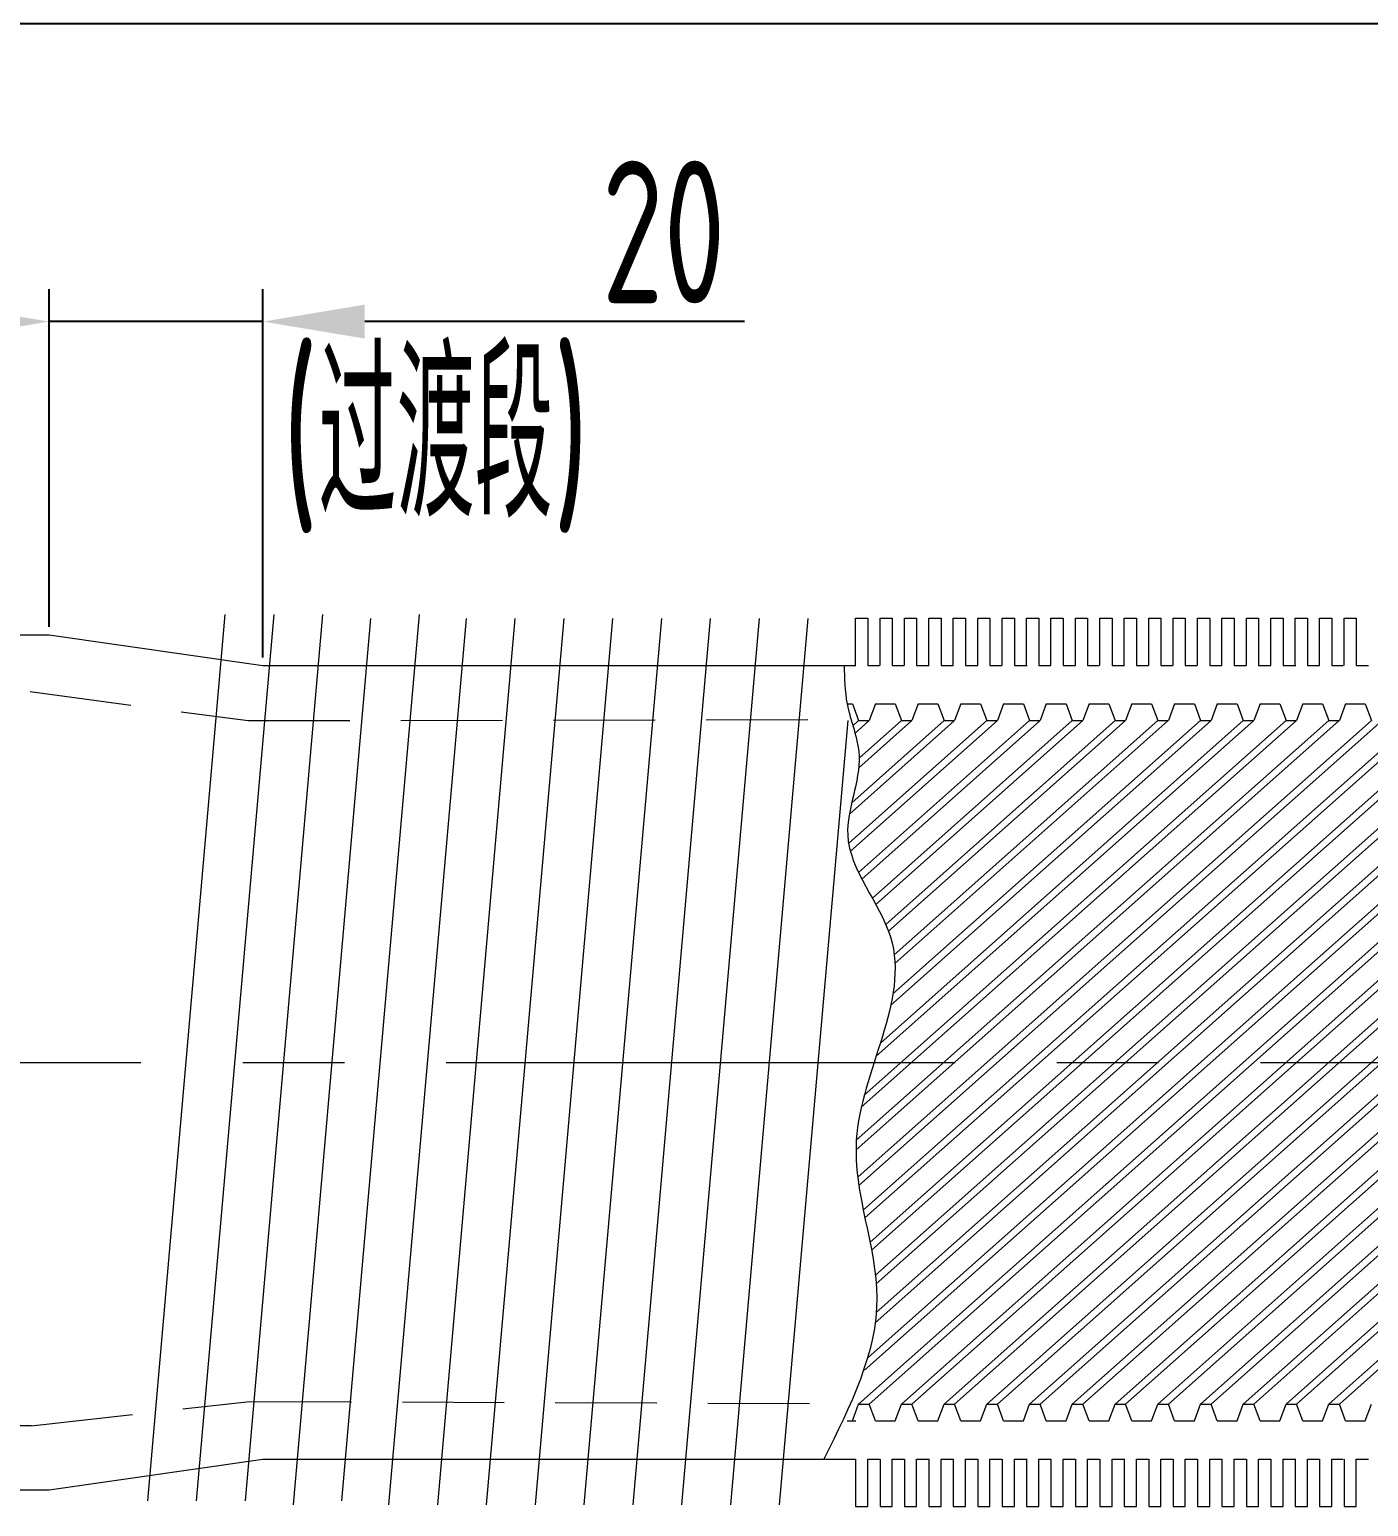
# Model space of a CAD drawing. Header units: millimetres. Extents: x 0 to 420, y 0 to 297.
# Drawn here: x 75.46 to 108.35, y 232.96 to 269.24 of the extents above; entities that cross this region are included whole.
import ezdxf

# ---------------------------------------------------------------- set-up
doc = ezdxf.new("R2010")
doc.units = ezdxf.units.MM
doc.header["$LTSCALE"] = 10
doc.linetypes.add('CENTER', pattern=[2, 1.25, -0.25, 0.25, -0.25])
doc.linetypes.add('DASHED', pattern=[0.75, 0.5, -0.25])
for name, color, linetype, lineweight in [('1轮廓实线层', 7, 'Continuous', 18), ('2细线层', 4, 'Continuous', 18), ('3中心线层', 1, 'CENTER', 18), ('4虚线层', 6, 'DASHED', 18), ('6文字层', 3, 'Continuous', 18), ('7标注层', 4, 'Continuous', 18)]:
    doc.layers.add(name, color=color, linetype=linetype, lineweight=lineweight)
doc.styles.get("Standard").update_dxf_attribs({"font": 'isocp.shx', "width": 0.707, "bigfont": 'gbcbig.shx'})
doc.dimstyles.new('STANDARD$0', dxfattribs={"dimtxt": 2.5, "dimasz": 2.5, "dimexe": 0.8, "dimexo": 0.2, "dimtad": 1, "dimdec": 4, "dimdsep": 46, "dimtxsty": 'Standard', "dimcen": 0.09, "dimdle": 5, "dimadec": 0, "dimazin": 0, "dimtfac": 1, "dimtdec": 4, "dimtmove": 0, "dimatfit": 3, "dimfxl": 0, "dimtolj": 1, "dimarcsym": 0})

# ---------------------------------------------------------------- blocks, each defined once
blk = doc.blocks.new('*X6')
at = {"layer": '7标注层', "color": 0, "linetype": 'ByBlock', "char_height": 3.5, "attachment_point": 1}
for s, insert, width in [('{\\H0.71x;+3}', (222.982, 289.076), 8.03152), ('2576', (216.089, 287.927), 35.60452), ('{\\H0.71x; 0}', (222.982, 285.763), 8.03152)]:
    blk.add_mtext(s, dxfattribs=dict(at, insert=insert, width=width))
blk = doc.blocks.new('*X5')
at = {"layer": '7标注层', "linetype": 'ByBlock'}
for points in [[(50.106, 282.653), (52.606, 282.237), (52.606, 283.07)], [(390.973, 282.653), (388.473, 282.237), (388.473, 283.07)]]:
    blk.add_hatch(color=0, dxfattribs=at).paths.add_polyline_path(points, flags=0)
at = {"layer": '7标注层', "color": 0, "linetype": 'ByBlock', "lineweight": -2}
for p, q in [((50.106, 252.78), (50.106, 283.453)), ((390.973, 253.72), (390.973, 283.453)), ((52.606, 282.653), (388.473, 282.653))]:
    blk.add_line(p, q, dxfattribs=at)
at = {"layer": '7标注层', "color": 0, "linetype": 'ByBlock'}
blk.add_blockref('*X6', (0, 0), dxfattribs=at)
blk = doc.blocks.new('*X14')
at = {"layer": '7标注层', "linetype": 'ByBlock'}
for points in [[(75.939, 262.067), (73.439, 262.484), (73.439, 261.651)], [(81.195, 262.067), (83.695, 262.484), (83.695, 261.651)]]:
    blk.add_hatch(color=0, dxfattribs=at).paths.add_polyline_path(points, flags=0)
at = {"layer": '7标注层', "color": 0, "linetype": 'ByBlock', "lineweight": -2}
for p, q in [((75.939, 254.57), (75.939, 262.867)), ((81.195, 253.82), (81.195, 262.867)), ((73.439, 262.067), (70.939, 262.067)), ((81.195, 262.067), (75.939, 262.067)), ((93.025, 262.067), (83.695, 262.067)), ((81.195, 253.62), (81.195, 253.62))]:
    blk.add_line(p, q, dxfattribs=at)
at = {"layer": '7标注层', "color": 0, "linetype": 'ByBlock', "insert": (91.038, 264.269), "char_height": 3.5, "width": 6.0095, "attachment_point": 5}
blk.add_mtext('20', dxfattribs=at)
blk = doc.blocks.new('*X35')
at = {"layer": '7标注层', "linetype": 'ByBlock'}
for points in [[(50.106, 269.39), (52.606, 268.973), (52.606, 269.807)], [(148.267, 269.39), (145.767, 268.973), (145.767, 269.807)]]:
    blk.add_hatch(color=0, dxfattribs=at).paths.add_polyline_path(points, flags=0)
at = {"layer": '7标注层', "color": 0, "linetype": 'ByBlock', "lineweight": -2}
for p, q in [((50.106, 253.72), (50.106, 270.19)), ((148.267, 254.77), (148.267, 270.19)), ((52.606, 269.39), (145.767, 269.39))]:
    blk.add_line(p, q, dxfattribs=at)
at = {"layer": '7标注层', "color": 0, "linetype": 'ByBlock', "insert": (114.717, 271.141), "char_height": 2.5, "width": 6.565, "attachment_point": 5}
blk.add_mtext('650', dxfattribs=at)
blk = doc.blocks.new('*X37')
at = {"layer": '7标注层', "color": 0, "linetype": 'ByBlock', "char_height": 3.5, "attachment_point": 1}
for s, insert, width in [('{\\H0.71x;+5}', (61.898, 268.491), 8.03152), ('45', (58.539, 267.342), 21.46452), ('{\\H0.71x; 0}', (61.898, 265.178), 8.03152)]:
    blk.add_mtext(s, dxfattribs=dict(at, insert=insert, width=width))
blk = doc.blocks.new('*X36')
at = {"layer": '7标注层', "linetype": 'ByBlock'}
for points in [[(50.106, 262.068), (52.606, 262.485), (52.606, 261.652)], [(75.939, 262.068), (73.439, 262.485), (73.439, 261.652)]]:
    blk.add_hatch(color=0, dxfattribs=at).paths.add_polyline_path(points, flags=0)
at = {"layer": '7标注层', "color": 0, "linetype": 'ByBlock', "lineweight": -2}
for p, q in [((50.106, 253.72), (50.106, 262.868)), ((75.939, 254.681), (75.939, 262.868)), ((73.439, 262.068), (52.606, 262.068))]:
    blk.add_line(p, q, dxfattribs=at)
at = {"layer": '7标注层', "color": 0, "linetype": 'ByBlock'}
blk.add_blockref('*X37', (0, 0), dxfattribs=at)

msp = doc.modelspace()

# ---------------------------------------------------------------- linework, layer by layer
at = {"layer": '1轮廓实线层'}
for p, q in [((50.95632, 254.37005), (75.93888, 254.37005)), ((75.93888, 254.37005), (81.19478, 253.6203)), ((81.19478, 253.6203), (95.75695, 253.6203)), ((75.93888, 233.37301), (81.19478, 234.12276)), ((81.19478, 234.12276), (94.972, 234.12276)), ((50.95632, 233.37301), (75.93888, 233.37301))]:
    msp.add_line(p, q, dxfattribs=at)
at = {"layer": '2细线层'}
for p, q in [((78.36232, 233.10199), (80.26729, 254.87592)), ((79.56232, 233.10199), (81.46729, 254.87592)), ((80.76232, 233.10199), (82.66729, 254.87592)), ((81.94281, 232.99871), (83.84778, 254.77264)), ((83.13414, 233.10199), (85.03911, 254.87592)), ((84.28645, 232.99871), (86.19142, 254.77264)), ((85.48645, 232.99871), (87.39142, 254.77264)), ((86.68645, 232.99871), (88.59142, 254.77264)), ((87.88645, 232.99871), (89.79142, 254.77264)), ((89.08645, 232.99871), (90.99142, 254.77264)), ((90.28645, 232.99871), (92.19142, 254.77264)), ((90.28645, 232.99871), (92.19142, 254.77264)), ((91.48645, 232.99871), (93.39142, 254.77264)), ((91.48645, 232.99871), (93.39142, 254.77264)), ((92.68645, 232.99871), (94.59142, 254.77264)), ((95.75307, 254.7807), (96.05307, 254.7807)), ((95.75307, 253.6203), (95.75307, 254.7807)), ((96.05307, 254.7807), (96.05307, 253.6203)), ((96.35307, 254.7807), (96.65307, 254.7807)), ((96.35307, 253.6203), (96.35307, 254.7807)), ((96.65307, 254.7807), (96.65307, 253.6203)), ((96.95307, 254.7807), (97.25307, 254.7807)), ((96.95307, 253.6203), (96.95307, 254.7807)), ((97.25307, 254.7807), (97.25307, 253.6203)), ((97.55307, 254.7807), (97.85307, 254.7807)), ((97.55307, 253.6203), (97.55307, 254.7807)), ((97.85307, 254.7807), (97.85307, 253.6203)), ((98.15307, 254.7807), (98.45307, 254.7807)), ((98.15307, 253.6203), (98.15307, 254.7807)), ((98.45307, 254.7807), (98.45307, 253.6203)), ((98.75307, 254.7807), (99.05307, 254.7807)), ((98.75307, 253.6203), (98.75307, 254.7807)), ((99.05307, 254.7807), (99.05307, 253.6203)), ((99.35307, 254.7807), (99.65307, 254.7807)), ((99.35307, 253.6203), (99.35307, 254.7807)), ((99.65307, 254.7807), (99.65307, 253.6203)), ((99.95307, 254.7807), (100.25307, 254.7807)), ((99.95307, 253.6203), (99.95307, 254.7807)), ((100.25307, 254.7807), (100.25307, 253.6203)), ((100.55307, 254.7807), (100.85307, 254.7807)), ((100.55307, 253.6203), (100.55307, 254.7807)), ((100.85307, 254.7807), (100.85307, 253.6203)), ((101.15307, 254.7807), (101.45307, 254.7807)), ((101.15307, 253.6203), (101.15307, 254.7807)), ((101.45307, 254.7807), (101.45307, 253.6203)), ((101.75307, 254.7807), (102.05307, 254.7807)), ((101.75307, 253.6203), (101.75307, 254.7807)), ((102.05307, 254.7807), (102.05307, 253.6203)), ((102.35307, 254.7807), (102.65307, 254.7807)), ((102.35307, 253.6203), (102.35307, 254.7807)), ((102.65307, 254.7807), (102.65307, 253.6203)), ((102.95307, 254.7807), (103.25307, 254.7807)), ((102.95307, 253.6203), (102.95307, 254.7807)), ((103.25307, 254.7807), (103.25307, 253.6203)), ((103.55307, 254.7807), (103.85307, 254.7807)), ((103.55307, 253.6203), (103.55307, 254.7807)), ((103.85307, 254.7807), (103.85307, 253.6203)), ((104.15307, 254.7807), (104.45307, 254.7807)), ((104.15307, 253.6203), (104.15307, 254.7807)), ((104.45307, 254.7807), (104.45307, 253.6203)), ((104.75307, 254.7807), (105.05307, 254.7807)), ((104.75307, 253.6203), (104.75307, 254.7807)), ((105.05307, 254.7807), (105.05307, 253.6203)), ((105.35307, 254.7807), (105.65307, 254.7807)), ((105.35307, 253.6203), (105.35307, 254.7807)), ((105.65307, 254.7807), (105.65307, 253.6203)), ((105.95307, 254.7807), (106.25307, 254.7807)), ((105.95307, 253.6203), (105.95307, 254.7807)), ((106.25307, 254.7807), (106.25307, 253.6203)), ((106.55307, 254.7807), (106.85307, 254.7807)), ((106.55307, 253.6203), (106.55307, 254.7807)), ((106.85307, 254.7807), (106.85307, 253.6203)), ((107.15307, 254.7807), (107.45307, 254.7807)), ((107.15307, 253.6203), (107.15307, 254.7807)), ((107.45307, 254.7807), (107.45307, 253.6203)), ((107.75307, 254.7807), (108.05307, 254.7807)), ((107.75307, 253.6203), (107.75307, 254.7807)), ((108.05307, 254.7807), (108.05307, 253.6203)), ((96.05307, 253.6203), (96.34417, 253.6203)), ((96.65307, 253.6203), (96.94372, 253.6203)), ((97.25307, 253.6203), (97.55834, 253.6203)), ((97.85307, 253.6203), (98.14889, 253.6203)), ((98.45307, 253.6203), (98.75307, 253.6203)), ((99.05307, 253.6203), (99.34966, 253.6203)), ((99.65307, 253.6203), (99.96684, 253.6203)), ((100.25307, 253.6203), (100.54925, 253.6203)), ((100.85307, 253.6203), (101.15774, 253.6203)), ((101.45307, 253.6203), (101.74015, 253.6203)), ((102.05307, 253.6203), (102.35733, 253.6203)), ((102.65307, 253.6203), (102.94843, 253.6203)), ((103.25307, 253.6203), (103.54364, 253.6203)), ((103.85307, 253.6203), (104.14277, 253.6203)), ((104.45307, 253.6203), (104.74894, 253.6203)), ((105.05307, 253.6203), (105.34806, 253.6203)), ((105.65307, 253.6203), (105.95551, 253.6203)), ((106.25307, 253.6203), (106.5669, 253.6203)), ((106.85307, 253.6203), (107.15115, 253.6203)), ((107.45307, 253.6203), (107.73278, 253.6203)), ((108.05307, 253.6203), (108.35199, 253.6203)), ((95.54545, 252.67965), (95.67553, 252.67965)), ((95.67553, 252.67965), (95.82692, 252.265)), ((96.23831, 252.67965), (96.08692, 252.265)), ((96.23831, 252.67965), (96.72553, 252.67965)), ((96.72553, 252.67965), (96.87692, 252.265)), ((97.28831, 252.67965), (97.13692, 252.265)), ((97.28831, 252.67965), (97.77553, 252.67965)), ((97.77553, 252.67965), (97.92692, 252.265)), ((98.33831, 252.67965), (98.18692, 252.265)), ((98.33831, 252.67965), (98.82553, 252.67965)), ((98.82553, 252.67965), (98.97692, 252.265)), ((99.38831, 252.67965), (99.23692, 252.265)), ((99.38831, 252.67965), (99.87553, 252.67965)), ((99.87553, 252.67965), (100.02692, 252.265)), ((100.43831, 252.67965), (100.28692, 252.265)), ((100.43831, 252.67965), (100.92553, 252.67965)), ((100.92553, 252.67965), (101.07692, 252.265)), ((101.48831, 252.67965), (101.33692, 252.265)), ((101.48831, 252.67965), (101.97553, 252.67965)), ((101.97553, 252.67965), (102.12692, 252.265)), ((102.53831, 252.67965), (102.38692, 252.265)), ((102.53831, 252.67965), (103.02553, 252.67965)), ((103.02553, 252.67965), (103.17692, 252.265)), ((103.58831, 252.67965), (103.43692, 252.265)), ((103.58831, 252.67965), (104.07553, 252.67965)), ((104.07553, 252.67965), (104.22692, 252.265)), ((104.63831, 252.67965), (104.48692, 252.265)), ((104.63831, 252.67965), (105.12553, 252.67965)), ((105.12553, 252.67965), (105.27692, 252.265)), ((105.68831, 252.67965), (105.53692, 252.265)), ((105.68831, 252.67965), (106.17553, 252.67965)), ((106.17553, 252.67965), (106.32692, 252.265)), ((106.73831, 252.67965), (106.58692, 252.265)), ((106.73831, 252.67965), (107.22553, 252.67965)), ((107.22553, 252.67965), (107.37692, 252.265)), ((107.78831, 252.67965), (107.63692, 252.265)), ((107.78831, 252.67965), (108.27553, 252.67965)), ((108.27553, 252.67965), (108.42692, 252.265)), ((93.88645, 232.99871), (95.57203, 252.265)), ((98.97692, 252.265), (95.58197, 249.24961)), ((98.17771, 252.25766), (95.5995, 249.96758)), ((99.22771, 252.25766), (95.62489, 249.05748)), ((97.92692, 252.265), (95.65776, 250.24953)), ((95.82692, 252.265), (95.68664, 252.1404)), ((96.07771, 252.25766), (95.73871, 251.95654)), ((107.62771, 252.25766), (95.7633, 241.71919)), ((107.37692, 252.265), (95.77073, 241.9564)), ((108.42692, 252.265), (95.80609, 241.05521)), ((100.02692, 252.265), (95.82645, 248.53414)), ((114.72692, 252.265), (95.82692, 235.47806)), ((95.82692, 252.265), (96.08692, 252.265)), ((97.12771, 252.25766), (95.82861, 251.10374)), ((108.67771, 252.25766), (95.83435, 240.84965)), ((96.87692, 252.265), (95.83972, 251.34376)), ((106.57771, 252.25766), (95.89307, 242.76711)), ((100.27771, 252.25766), (95.90599, 248.37451)), ((109.47692, 252.265), (95.94379, 240.24491)), ((106.32692, 252.265), (95.96635, 243.06276)), ((113.92771, 252.25766), (95.97355, 236.31002)), ((109.72771, 252.25766), (95.98415, 240.05005)), ((113.67692, 252.265), (96.06146, 236.61899)), ((114.97771, 252.25766), (96.08692, 235.47806)), ((110.52692, 252.265), (96.1081, 239.45824)), ((110.77771, 252.25766), (96.14646, 239.26157)), ((101.07692, 252.265), (96.16434, 247.90165)), ((112.87771, 252.25766), (96.23533, 237.47519)), ((111.57692, 252.265), (96.24208, 238.64463)), ((101.32771, 252.25766), (96.24977, 247.74722)), ((105.52771, 252.25766), (96.25874, 244.02457)), ((112.62692, 252.265), (96.26203, 237.72974)), ((111.82771, 252.25766), (96.26232, 238.43182)), ((105.27692, 252.265), (96.36148, 244.34632)), ((102.12692, 252.265), (96.49318, 247.26112)), ((102.37771, 252.25766), (96.56173, 247.09166)), ((104.47771, 252.25766), (96.6168, 245.27527)), ((104.22692, 252.265), (96.66939, 245.55242)), ((103.17692, 252.265), (96.70198, 246.51397)), ((103.42771, 252.25766), (96.71952, 246.29917)), ((115.77692, 252.265), (96.87692, 235.47806)), ((96.87692, 252.265), (97.13692, 252.265)), ((116.02771, 252.25766), (97.13692, 235.47806)), ((116.82692, 252.265), (97.92692, 235.47806)), ((97.92692, 252.265), (98.18692, 252.265)), ((117.07771, 252.25766), (98.18692, 235.47806)), ((117.87692, 252.265), (98.97692, 235.47806)), ((98.97692, 252.265), (99.23692, 252.265)), ((118.12771, 252.25766), (99.23692, 235.47806)), ((118.92692, 252.265), (100.02692, 235.47806)), ((100.02692, 252.265), (100.28692, 252.265)), ((119.17771, 252.25766), (100.28692, 235.47806)), ((119.97692, 252.265), (101.07692, 235.47806)), ((101.07692, 252.265), (101.33692, 252.265)), ((120.22771, 252.25766), (101.33692, 235.47806)), ((121.02692, 252.265), (102.12692, 235.47806)), ((102.12692, 252.265), (102.38692, 252.265)), ((121.27771, 252.25766), (102.38692, 235.47806)), ((122.07692, 252.265), (103.17692, 235.47806)), ((103.17692, 252.265), (103.43692, 252.265)), ((122.32771, 252.25766), (103.43692, 235.47806)), ((123.12692, 252.265), (104.22692, 235.47806)), ((104.22692, 252.265), (104.48692, 252.265)), ((123.37771, 252.25766), (104.48692, 235.47806)), ((124.17692, 252.265), (105.27692, 235.47806)), ((105.27692, 252.265), (105.53692, 252.265)), ((124.42771, 252.25766), (105.53692, 235.47806)), ((125.22692, 252.265), (106.32692, 235.47806)), ((106.32692, 252.265), (106.58692, 252.265)), ((125.47771, 252.25766), (106.58692, 235.47806)), ((126.27692, 252.265), (107.37692, 235.47806)), ((107.37692, 252.265), (107.63692, 252.265)), ((126.52771, 252.25766), (107.63692, 235.47806)), ((95.67553, 235.06341), (95.82692, 235.47806)), ((95.82692, 235.47806), (96.08692, 235.47806)), ((96.23831, 235.06341), (96.08692, 235.47806)), ((96.72553, 235.06341), (96.87692, 235.47806)), ((96.87692, 235.47806), (97.13692, 235.47806)), ((97.28831, 235.06341), (97.13692, 235.47806)), ((97.77553, 235.06341), (97.92692, 235.47806)), ((97.92692, 235.47806), (98.18692, 235.47806)), ((98.33831, 235.06341), (98.18692, 235.47806)), ((98.82553, 235.06341), (98.97692, 235.47806)), ((98.97692, 235.47806), (99.23692, 235.47806)), ((99.38831, 235.06341), (99.23692, 235.47806)), ((99.87553, 235.06341), (100.02692, 235.47806)), ((100.02692, 235.47806), (100.28692, 235.47806)), ((100.43831, 235.06341), (100.28692, 235.47806)), ((100.92553, 235.06341), (101.07692, 235.47806)), ((101.07692, 235.47806), (101.33692, 235.47806)), ((101.48831, 235.06341), (101.33692, 235.47806)), ((101.97553, 235.06341), (102.12692, 235.47806)), ((102.12692, 235.47806), (102.38692, 235.47806)), ((102.53831, 235.06341), (102.38692, 235.47806)), ((103.02553, 235.06341), (103.17692, 235.47806)), ((103.17692, 235.47806), (103.43692, 235.47806)), ((103.58831, 235.06341), (103.43692, 235.47806)), ((104.07553, 235.06341), (104.22692, 235.47806)), ((104.22692, 235.47806), (104.48692, 235.47806)), ((104.63831, 235.06341), (104.48692, 235.47806)), ((105.12553, 235.06341), (105.27692, 235.47806)), ((105.27692, 235.47806), (105.53692, 235.47806)), ((105.68831, 235.06341), (105.53692, 235.47806)), ((106.17553, 235.06341), (106.32692, 235.47806)), ((106.32692, 235.47806), (106.58692, 235.47806)), ((106.73831, 235.06341), (106.58692, 235.47806)), ((107.22553, 235.06341), (107.37692, 235.47806)), ((107.37692, 235.47806), (107.63692, 235.47806)), ((107.78831, 235.06341), (107.63692, 235.47806)), ((108.27553, 235.06341), (108.42692, 235.47806)), ((95.54545, 235.06341), (95.75553, 235.06341)), ((96.23831, 235.06341), (96.72553, 235.06341)), ((97.28831, 235.06341), (97.77553, 235.06341)), ((98.33831, 235.06341), (98.82553, 235.06341)), ((99.38831, 235.06341), (99.87553, 235.06341)), ((100.43831, 235.06341), (100.92553, 235.06341)), ((101.48831, 235.06341), (101.97553, 235.06341)), ((102.53831, 235.06341), (103.02553, 235.06341)), ((103.58831, 235.06341), (104.07553, 235.06341)), ((104.63831, 235.06341), (105.12553, 235.06341)), ((105.68831, 235.06341), (106.17553, 235.06341)), ((106.73831, 235.06341), (107.22553, 235.06341)), ((107.78831, 235.06341), (108.27553, 235.06341)), ((94.972, 234.12276), (95.75307, 234.12276)), ((95.75307, 234.12276), (95.75307, 232.96236)), ((96.05307, 232.96236), (96.05307, 234.12276)), ((96.05307, 234.12276), (96.34417, 234.12276)), ((96.35307, 234.12276), (96.35307, 232.96236)), ((96.65307, 232.96236), (96.65307, 234.12276)), ((96.65307, 234.12276), (96.94372, 234.12276)), ((96.95307, 234.12276), (96.95307, 232.96236)), ((97.25307, 232.96236), (97.25307, 234.12276)), ((97.25307, 234.12276), (97.55834, 234.12276)), ((97.55307, 234.12276), (97.55307, 232.96236)), ((97.85307, 232.96236), (97.85307, 234.12276)), ((97.85307, 234.12276), (98.14889, 234.12276)), ((98.15307, 234.12276), (98.15307, 232.96236)), ((98.45307, 232.96236), (98.45307, 234.12276)), ((98.45307, 234.12276), (98.75307, 234.12276)), ((98.75307, 234.12276), (98.75307, 232.96236)), ((99.05307, 232.96236), (99.05307, 234.12276)), ((99.05307, 234.12276), (99.34966, 234.12276)), ((99.35307, 234.12276), (99.35307, 232.96236)), ((99.65307, 232.96236), (99.65307, 234.12276)), ((99.65307, 234.12276), (99.96684, 234.12276)), ((99.95307, 234.12276), (99.95307, 232.96236)), ((100.25307, 232.96236), (100.25307, 234.12276)), ((100.25307, 234.12276), (100.54925, 234.12276)), ((100.55307, 234.12276), (100.55307, 232.96236)), ((100.85307, 232.96236), (100.85307, 234.12276)), ((100.85307, 234.12276), (101.15774, 234.12276)), ((101.15307, 234.12276), (101.15307, 232.96236)), ((101.45307, 232.96236), (101.45307, 234.12276)), ((101.45307, 234.12276), (101.74015, 234.12276)), ((101.75307, 234.12276), (101.75307, 232.96236)), ((102.05307, 232.96236), (102.05307, 234.12276)), ((102.05307, 234.12276), (102.35733, 234.12276)), ((102.35307, 234.12276), (102.35307, 232.96236)), ((102.65307, 232.96236), (102.65307, 234.12276)), ((102.65307, 234.12276), (102.94843, 234.12276)), ((102.95307, 234.12276), (102.95307, 232.96236)), ((103.25307, 232.96236), (103.25307, 234.12276)), ((103.25307, 234.12276), (103.54364, 234.12276)), ((103.55307, 234.12276), (103.55307, 232.96236)), ((103.85307, 232.96236), (103.85307, 234.12276)), ((103.85307, 234.12276), (104.14277, 234.12276)), ((104.15307, 234.12276), (104.15307, 232.96236)), ((104.45307, 232.96236), (104.45307, 234.12276)), ((104.45307, 234.12276), (104.74894, 234.12276)), ((104.75307, 234.12276), (104.75307, 232.96236)), ((105.05307, 232.96236), (105.05307, 234.12276)), ((105.05307, 234.12276), (105.34806, 234.12276)), ((105.35307, 234.12276), (105.35307, 232.96236)), ((105.65307, 232.96236), (105.65307, 234.12276)), ((105.65307, 234.12276), (105.95551, 234.12276)), ((105.95307, 234.12276), (105.95307, 232.96236)), ((106.25307, 232.96236), (106.25307, 234.12276)), ((106.25307, 234.12276), (106.5669, 234.12276)), ((106.55307, 234.12276), (106.55307, 232.96236)), ((106.85307, 232.96236), (106.85307, 234.12276)), ((106.85307, 234.12276), (107.15115, 234.12276)), ((107.15307, 234.12276), (107.15307, 232.96236)), ((107.45307, 232.96236), (107.45307, 234.12276)), ((107.45307, 234.12276), (107.73278, 234.12276)), ((107.75307, 234.12276), (107.75307, 232.96236)), ((108.05307, 232.96236), (108.05307, 234.12276)), ((108.05307, 234.12276), (108.35199, 234.12276)), ((95.75307, 232.96236), (96.05307, 232.96236)), ((96.35307, 232.96236), (96.65307, 232.96236)), ((96.95307, 232.96236), (97.25307, 232.96236)), ((97.55307, 232.96236), (97.85307, 232.96236)), ((98.15307, 232.96236), (98.45307, 232.96236)), ((98.75307, 232.96236), (99.05307, 232.96236)), ((99.35307, 232.96236), (99.65307, 232.96236)), ((99.95307, 232.96236), (100.25307, 232.96236)), ((100.55307, 232.96236), (100.85307, 232.96236)), ((101.15307, 232.96236), (101.45307, 232.96236)), ((101.75307, 232.96236), (102.05307, 232.96236)), ((102.35307, 232.96236), (102.65307, 232.96236)), ((102.95307, 232.96236), (103.25307, 232.96236)), ((103.55307, 232.96236), (103.85307, 232.96236)), ((104.15307, 232.96236), (104.45307, 232.96236)), ((104.75307, 232.96236), (105.05307, 232.96236)), ((105.35307, 232.96236), (105.65307, 232.96236)), ((105.95307, 232.96236), (106.25307, 232.96236)), ((106.55307, 232.96236), (106.85307, 232.96236)), ((107.15307, 232.96236), (107.45307, 232.96236)), ((107.75307, 232.96236), (108.05307, 232.96236))]:
    msp.add_line(p, q, dxfattribs=at)
msp.add_open_spline([(95.47314, 253.6203), (95.47919, 253.30467), (95.49362, 252.55256), (96.09753, 251.20782), (95.05698, 249.16221), (97.74695, 246.31169), (94.9369, 242.32971), (96.89268, 237.96291), (95.62683, 235.43199), (94.972, 234.12276)], degree=3, knots=[0, 0, 0, 0, 181.80597845, 433.23415799, 812.78385195, 1336.57060451, 2312.65259112, 3063.82947714, 3868.83660059, 3868.83660059, 3868.83660059, 3868.83660059], dxfattribs=at)
at = {"layer": '3中心线层'}
msp.add_line((65.69784, 243.87153), (155.56709, 243.87153), dxfattribs=at)
at = {"layer": '4虚线层', "ltscale": 0.5}
for p, q in [((75.47145, 252.97978), (80.83117, 252.265)), ((80.83117, 252.265), (95.64186, 252.29445)), ((75.50192, 234.94432), (80.87295, 235.54458)), ((80.87295, 235.54458), (95.69791, 235.48451)), ((75.50192, 234.94432), (72.98418, 234.94432))]:
    msp.add_line(p, q, dxfattribs=at)

# ---------------------------------------------------------------- texts
at = {"layer": '6文字层', "width": 0.667}
msp.add_text('(过渡段)', height=4, dxfattribs=at).set_placement((81.66113, 257.26726))

# ---------------------------------------------------------------- dimensions: what is measured, and where the dimension line sits
at = {"layer": '7标注层'}
dim = msp.add_linear_dim(base=(390.97273, 282.65318), p1=(50.10582, 252.57978), p2=(390.97273, 253.51955), text='\\A1;2576{\\H0.71x;\\S+3^  0;}', dimstyle='STANDARD$0', override={"dimtxt": 3.5, "dimsah": 1, "dimtzin": 0}, dxfattribs=at)
dim.commit()
dim.dimension.update_dxf_attribs({"geometry": '*X5', "text_midpoint": (220.53928, 286.17694)})
for base, p1, p2, text, override, picture, middle in [((148.2667, 269.39002), (50.10582, 253.51955), (148.2667, 254.57005), '650', {"dimsah": 1, "dimtzin": 0}, '*X35', (114.71726, 269.39002)), ((50.10582, 262.06826), (75.93888, 254.48128), (50.10582, 253.51955), '\\A1;45{\\H0.71x;\\S+5^  0;}', {"dimtxt": 3.5, "dimsah": 1, "dimtzin": 0}, '*X36', (61.22235, 262.06826))]:
    dim = msp.add_linear_dim(base=base, p1=p1, p2=p2, angle=180, text=text, dimstyle='STANDARD$0', override=override, dxfattribs=at)
    dim.commit()
    dim.dimension.update_dxf_attribs({"geometry": picture, "text_midpoint": middle, "dimtype": 160})
dim = msp.add_linear_dim(base=(75.93888, 262.0675), p1=(81.19478, 253.6203), p2=(75.93888, 254.37005), text='20', dimstyle='STANDARD$0', override={"dimtxt": 3.5, "dimsah": 1, "dimtzin": 0}, dxfattribs=at)
dim.commit()
dim.dimension.update_dxf_attribs({"geometry": '*X14', "text_midpoint": (91.03759, 262.0675), "dimtype": 160})

doc.saveas('drawing.dxf')
